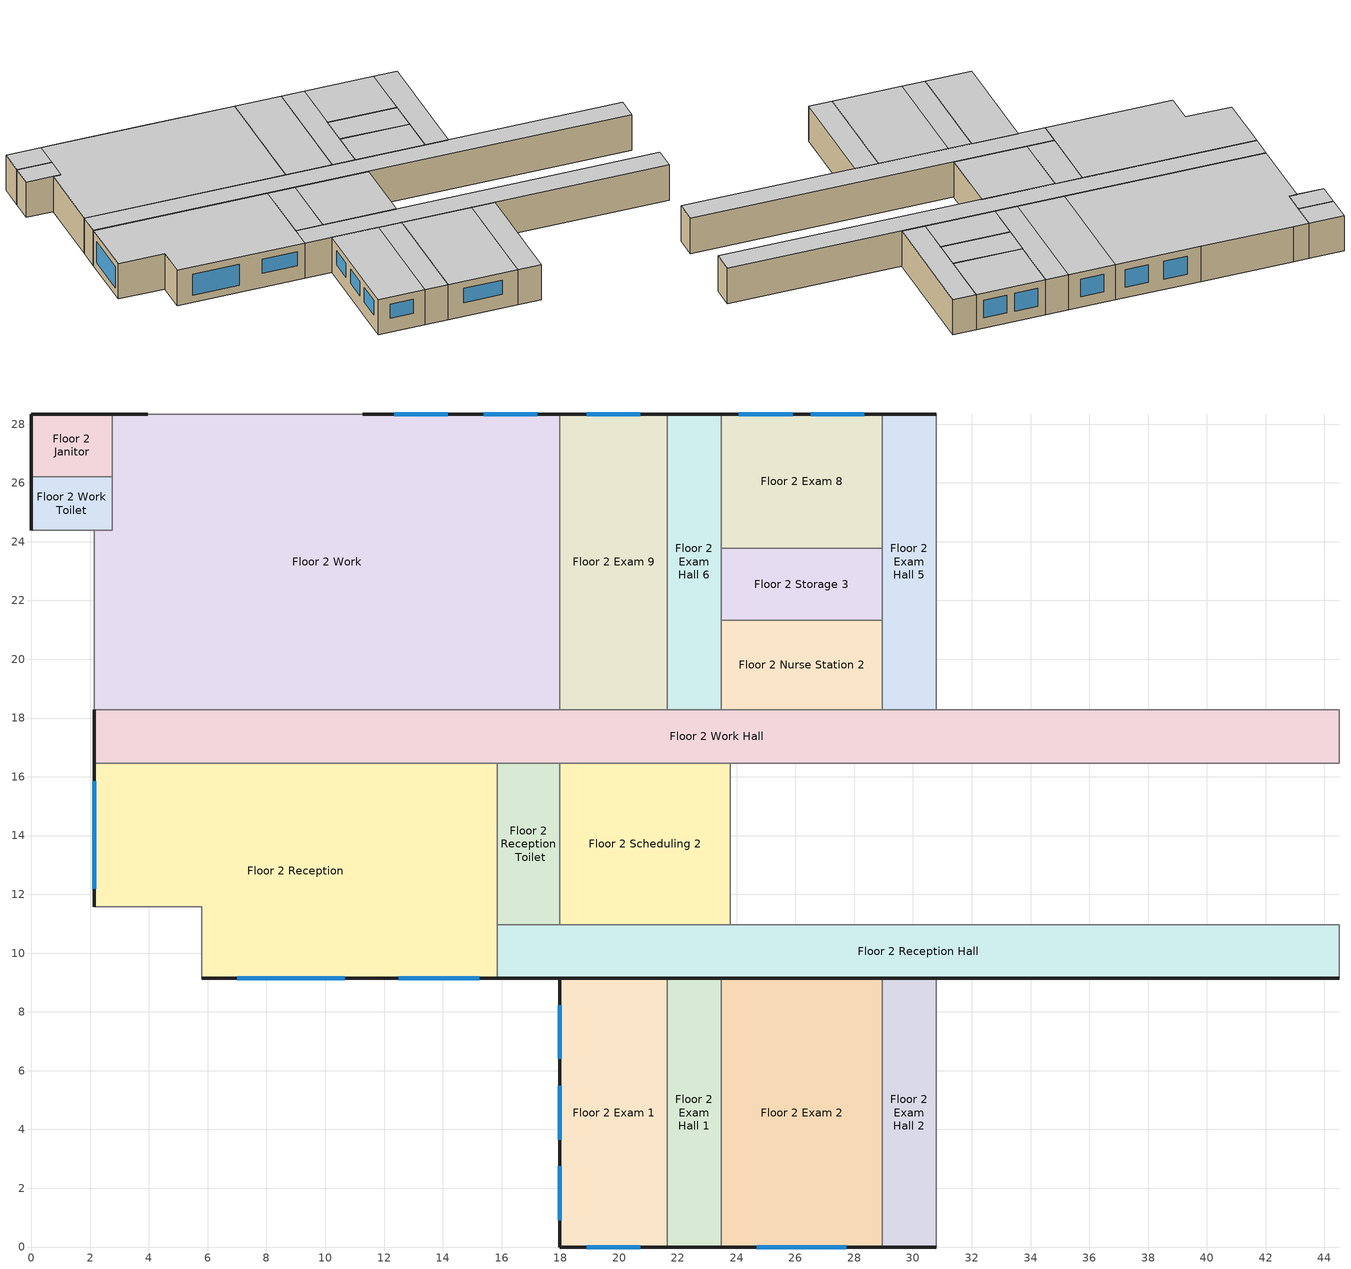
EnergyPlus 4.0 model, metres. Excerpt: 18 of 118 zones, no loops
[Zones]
Floor 2 Exam 1
 floor adiabatic (INT-FLOOR-TOPSIDE): 17.98,9.14 21.64,9.14 21.64,0 17.98,0 z3.05
 wall outside (ext-walls-steelframe-nonres): 17.98,9.14 17.98,0 21.64,0 z3.05:6.1
 wall adiabatic (int-walls): 21.64,0 21.64,9.14 17.98,9.14 z3.05:6.1
 window (window-nonres-fixed): 17.98,2.74 17.98,0.91 / 17.98,8.23 17.98,6.4 / 17.98,5.49 17.98,3.66 / 18.9,0 20.73,0 z4.27:5.49
 ceiling adiabatic (INT-FLOOR-UNDERSIDE): 21.64,0 21.64,9.14 17.98,9.14 17.98,0 z6.1
Floor 2 Reception Toilet
 floor adiabatic (INT-FLOOR-TOPSIDE): 17.98,16.46 17.98,10.97 15.85,10.97 15.85,16.46 z3.05
 wall adiabatic (int-walls): 17.98,10.97 17.98,16.46 15.85,16.46 15.85,10.97 17.98,10.97 z3.05:6.1
 ceiling adiabatic (INT-FLOOR-UNDERSIDE): 15.85,16.46 15.85,10.97 17.98,10.97 17.98,16.46 z6.1
Floor 2 Exam Hall 5
 floor adiabatic (INT-FLOOR-TOPSIDE): 28.96,18.29 28.96,28.35 30.78,28.35 30.78,18.29 z3.05
 wall outside (ext-walls-steelframe-nonres): 30.78,28.35 28.96,28.35 z3.05:6.1
 wall adiabatic (int-walls): 28.96,28.35 28.96,18.29 30.78,18.29 30.78,28.35 z3.05:6.1
 ceiling adiabatic (INT-FLOOR-UNDERSIDE): 28.96,18.29 30.78,18.29 30.78,28.35 28.96,28.35 z6.1
Floor 2 Work Hall
 floor adiabatic (INT-FLOOR-TOPSIDE): 2.13,16.46 2.13,18.29 44.5,18.29 44.5,16.46 z3.05
 wall outside (ext-walls-steelframe-nonres): 2.13,18.29 2.13,16.46 z3.05:6.1
 wall adiabatic (int-walls): 2.13,16.46 44.5,16.46 44.5,18.29 2.13,18.29 z3.05:6.1
 ceiling adiabatic (INT-FLOOR-UNDERSIDE): 44.5,16.46 44.5,18.29 2.13,18.29 2.13,16.46 z6.1
Floor 2 Storage 3
 floor adiabatic (INT-FLOOR-TOPSIDE): 28.96,21.34 23.47,21.34 23.47,23.77 28.96,23.77 z3.05
 wall adiabatic (int-walls): 23.47,21.34 28.96,21.34 28.96,23.77 23.47,23.77 23.47,21.34 z3.05:6.1
 ceiling adiabatic (INT-FLOOR-UNDERSIDE): 23.47,21.34 28.96,21.34 28.96,23.77 23.47,23.77 z6.1
Floor 2 Reception
 floor adiabatic (INT-FLOOR-TOPSIDE): 2.13,16.46 15.85,16.46 15.85,9.14 5.79,9.14 5.79,11.58 2.13,11.58 z3.05
 wall outside (ext-walls-steelframe-nonres): 5.79,9.14 15.85,9.14 / 2.13,16.46 2.13,11.58 z3.05:6.1
 wall adiabatic (int-walls): 15.85,9.14 15.85,16.46 2.13,16.46 z3.05:6.1
 wall to SW Stair (int-walls): 2.13,11.58 5.79,11.58 5.79,9.14 z3.05:6.1
 window (window-nonres-fixed): 2.13,15.85 2.13,12.19 / 7.01,9.14 10.67,9.14 z3.66:5.49; 12.5,9.14 15.24,9.14 z4.27:5.49
 ceiling adiabatic (INT-FLOOR-UNDERSIDE): 2.13,16.46 2.13,11.58 5.79,11.58 5.79,9.14 15.85,9.14 15.85,16.46 z6.1
Floor 2 Reception Hall
 floor adiabatic (INT-FLOOR-TOPSIDE): 15.85,10.97 44.5,10.97 44.5,9.14 15.85,9.14 z3.05
 wall outside (ext-walls-steelframe-nonres): 15.85,9.14 44.5,9.14 z3.05:6.1
 wall adiabatic (int-walls): 44.5,9.14 44.5,10.97 15.85,10.97 15.85,9.14 z3.05:6.1
 ceiling adiabatic (INT-FLOOR-UNDERSIDE): 15.85,9.14 44.5,9.14 44.5,10.97 15.85,10.97 z6.1
Floor 2 Exam 9
 floor adiabatic (INT-FLOOR-TOPSIDE): 17.98,28.35 21.64,28.35 21.64,18.29 17.98,18.29 z3.05
 wall outside (ext-walls-steelframe-nonres): 21.64,28.35 17.98,28.35 z3.05:6.1
 wall adiabatic (int-walls): 17.98,28.35 17.98,18.29 21.64,18.29 21.64,28.35 z3.05:6.1
 window (window-nonres-fixed): 20.73,28.35 18.9,28.35 z3.96:5.49
 ceiling adiabatic (INT-FLOOR-UNDERSIDE): 17.98,28.35 17.98,18.29 21.64,18.29 21.64,28.35 z6.1
Floor 2 Exam 2
 floor adiabatic (INT-FLOOR-TOPSIDE): 23.47,9.14 28.96,9.14 28.96,0 23.47,0 z3.05
 wall outside (ext-walls-steelframe-nonres): 23.47,0 28.96,0 z3.05:6.1
 wall adiabatic (int-walls): 28.96,0 28.96,9.14 23.47,9.14 23.47,0 z3.05:6.1
 window (window-nonres-fixed): 24.69,0 27.74,0 z4.27:5.49
 ceiling adiabatic (INT-FLOOR-UNDERSIDE): 28.96,0 28.96,9.14 23.47,9.14 23.47,0 z6.1
Floor 2 Exam Hall 2
 floor adiabatic (INT-FLOOR-TOPSIDE): 28.96,0 28.96,9.14 30.78,9.14 30.78,0 z3.05
 wall outside (ext-walls-steelframe-nonres): 28.96,0 30.78,0 z3.05:6.1
 wall adiabatic (int-walls): 30.78,0 30.78,9.14 28.96,9.14 28.96,0 z3.05:6.1
 ceiling adiabatic (INT-FLOOR-UNDERSIDE): 30.78,9.14 28.96,9.14 28.96,0 30.78,0 z6.1
Floor 2 Nurse Station 2
 floor adiabatic (INT-FLOOR-TOPSIDE): 28.96,21.34 28.96,18.29 23.47,18.29 23.47,21.34 z3.05
 wall adiabatic (int-walls): 28.96,18.29 28.96,21.34 23.47,21.34 23.47,18.29 28.96,18.29 z3.05:6.1
 ceiling adiabatic (INT-FLOOR-UNDERSIDE): 28.96,21.34 23.47,21.34 23.47,18.29 28.96,18.29 z6.1
Floor 2 Exam Hall 1
 floor adiabatic (INT-FLOOR-TOPSIDE): 21.64,9.14 23.47,9.14 23.47,0 21.64,0 z3.05
 wall outside (ext-walls-steelframe-nonres): 21.64,0 23.47,0 z3.05:6.1
 wall adiabatic (int-walls): 23.47,0 23.47,9.14 21.64,9.14 21.64,0 z3.05:6.1
 ceiling adiabatic (INT-FLOOR-UNDERSIDE): 23.47,9.14 21.64,9.14 21.64,0 23.47,0 z6.1
Floor 2 Work Toilet
 floor adiabatic (INT-FLOOR-TOPSIDE): 0,24.38 0,26.21 2.74,26.21 2.74,24.38 z3.05
 wall outside (ext-walls-steelframe-nonres): 0,26.21 0,24.38 z3.05:6.1
 wall to NW Elevator (int-walls): 0,24.38 2.13,24.38 z3.05:6.1
 wall adiabatic (int-walls): 2.13,24.38 2.74,24.38 2.74,26.21 0,26.21 z3.05:6.1
 ceiling adiabatic (INT-FLOOR-UNDERSIDE): 0,24.38 2.74,24.38 2.74,26.21 0,26.21 z6.1
Floor 2 Janitor
 floor adiabatic (INT-FLOOR-TOPSIDE): 0,26.21 0,28.35 2.74,28.35 2.74,26.21 z3.05
 wall outside (ext-walls-steelframe-nonres): 2.74,28.35 0,28.35 0,26.21 z3.05:6.1
 wall adiabatic (int-walls): 0,26.21 2.74,26.21 2.74,28.35 z3.05:6.1
 ceiling adiabatic (INT-FLOOR-UNDERSIDE): 0,28.35 0,26.21 2.74,26.21 2.74,28.35 z6.1
Floor 2 Work
 floor adiabatic (INT-FLOOR-TOPSIDE): 17.98,28.35 17.98,18.29 2.13,18.29 2.13,24.38 2.74,24.38 2.74,28.35 z3.05
 wall outside (ext-walls-steelframe-nonres): 17.98,28.35 11.28,28.35 / 3.96,28.35 2.74,28.35 z3.05:6.1
 wall adiabatic (int-walls): 2.74,28.35 2.74,24.38 2.13,24.38 / 2.13,18.29 17.98,18.29 17.98,28.35 z3.05:6.1
 wall to NW Elevator (int-walls): 2.13,24.38 2.13,18.29 z3.05:6.1
 wall to NW Stair (int-walls): 11.28,28.35 3.96,28.35 z3.05:6.1
 window (window-nonres-fixed): 17.22,28.35 15.39,28.35 / 14.17,28.35 12.34,28.35 z3.96:5.49
 ceiling adiabatic (INT-FLOOR-UNDERSIDE): 2.13,18.29 17.98,18.29 17.98,28.35 2.74,28.35 2.74,24.38 2.13,24.38 z6.1
Floor 2 Scheduling 2
 floor adiabatic (INT-FLOOR-TOPSIDE): 17.98,16.46 23.77,16.46 23.77,10.97 17.98,10.97 z3.05
 wall adiabatic (int-walls): 17.98,16.46 17.98,10.97 23.77,10.97 23.77,16.46 17.98,16.46 z3.05:6.1
 ceiling adiabatic (INT-FLOOR-UNDERSIDE): 17.98,10.97 23.77,10.97 23.77,16.46 17.98,16.46 z6.1
Floor 2 Exam Hall 6
 floor adiabatic (INT-FLOOR-TOPSIDE): 21.64,28.35 23.47,28.35 23.47,18.29 21.64,18.29 z3.05
 wall outside (ext-walls-steelframe-nonres): 23.47,28.35 21.64,28.35 z3.05:6.1
 wall adiabatic (int-walls): 21.64,28.35 21.64,18.29 23.47,18.29 23.47,28.35 z3.05:6.1
 ceiling adiabatic (INT-FLOOR-UNDERSIDE): 23.47,28.35 21.64,28.35 21.64,18.29 23.47,18.29 z6.1
Floor 2 Exam 8
 floor adiabatic (INT-FLOOR-TOPSIDE): 28.96,28.35 28.96,23.77 23.47,23.77 23.47,28.35 z3.05
 wall outside (ext-walls-steelframe-nonres): 28.96,28.35 23.47,28.35 z3.05:6.1
 wall adiabatic (int-walls): 23.47,28.35 23.47,23.77 28.96,23.77 28.96,28.35 z3.05:6.1
 window (window-nonres-fixed): 25.91,28.35 24.08,28.35 / 28.35,28.35 26.52,28.35 z3.96:5.49
 ceiling adiabatic (INT-FLOOR-UNDERSIDE): 28.96,23.77 28.96,28.35 23.47,28.35 23.47,23.77 z6.1
[Site:Location]
USA MN-DULUTH: Latitude {deg}=46.82; Longitude {deg}=-92.17; Time Zone {hr}=-6; Elevation {m}=432
[SizingPeriod:DesignDay] Barometric Pressure {Pa}=96242; Rain {0-no,1-yes}=0; Snow on ground {0-no,1-yes}=0; Day of Month=21; Daylight Savings Time Indicator=0; Humidity Indicating Type=WetBulb
Name | Maximum Dry-Bulb Temperature {C} | Daily Temp Range {C} | Humidity Indicating Conditions at Maximum Dry-Bulb | Wind Speed {m/s} design conditions vs. traditional 6.71 m/s (15 mph) | Wind Direction {Degrees; N=0, S=180} | Clearness {0.0 to 1.1} | Month | Day Type | Wind Speed {m/s} design conditions vs. traditional 3.35 m/s (7mph)
DULUTH Ann Htg 99.6% Condns DB | -29 | 0 | -29 | 4.3 | 310 | 0 | 1 | WinterDesignDay
DULUTH Ann Clg .4% Condns WB=>MDB | 27.2 | 10.9 | 22.3 |  | 230 | 1 | 7 | SummerDesignDay | 5.2
[Site:GroundTemperature:BuildingSurface]
19.18, 19.14, 19.229, 19.325, 19.396, 19.767, 20.94, 20.468, 19.761, 19.556, 19.433, 19.279
[Site:WaterMainsTemperature]
Calculation Method=CORRELATION; Annual Average Outdoor Air Temperature {C}=3.12; Maximum Difference In Monthly Average Outdoor Air Temperatures {deltaC}=31.7
[Building]
Benchmark Outpatient Post-1980 V1.2_4.0: North Axis=0; Terrain=City; Loads Convergence Tolerance Value=0.04; Temperature Convergence Tolerance Value=0.2; Solar Distribution=FullInteriorAndExterior; Maximum Number of Warmup Days=25
[Construction]
ext-walls-steelframe-nonres: Wood Siding, Steel Frame NonRes Wall Insulation, 1/2IN Gypsum
int-walls: 1/2IN Gypsum, 1/2IN Gypsum
INT-FLOOR-TOPSIDE: MAT-CC05 4 HW CONCRETE, CP02 CARPET PAD
INT-FLOOR-UNDERSIDE: CP02 CARPET PAD, MAT-CC05 4 HW CONCRETE
window-nonres-fixed: ExistingBuildingNonRes Fixed Assembly Window
InteriorFurnishings: Std Wood 6inch
[Material] Thermal Absorptance=0.9
Name | Roughness | Thickness {m} | Conductivity {W/m-K} | Density {kg/m3} | Specific Heat {J/kg-K} | Solar Absorptance | Visible Absorptance
Steel Frame NonRes Wall Insulation | MediumRough | 0.13311 | 0.049 | 265 | 836.8 | 0.7 | 0.7
Wood Siding | MediumSmooth | 0.01 | 0.11 | 544.62 | 1210 | 0.78 | 0.78
1/2IN Gypsum | Smooth | 0.0127 | 0.16 | 784.9 | 830 | 0.92 | 0.92
MAT-CC05 4 HW CONCRETE | Rough | 0.1016 | 1.311 | 2240 | 836.8 | 0.7 | 0.7
Std Wood 6inch | MediumSmooth | 0.15 | 0.12 | 540 | 1210 | 0.7 | 0.7
[Material:NoMass]
CP02 CARPET PAD: Roughness=VeryRough; Thermal Resistance {(m2-K)/W}=0.2165; Thermal Absorptance=0.9; Solar Absorptance=0.7; Visible Absorptance=0.8
[WindowMaterial:SimpleGlazingSystem]
ExistingBuildingNonRes Fixed Assembly Window: U-Factor=2.95256; Solar Heat Gain Coefficient=0.49
[Zone] Type=1; Multiplier=1; Ceiling Height=-9999; Part of Total Floor Area=Yes
Name | Volume
Floor 2 Exam 1 | 101.941
Floor 2 Exam 2 | 152.911
Floor 2 Exam 8 | 76.4555
Floor 2 Exam 9 | 112.135
Floor 2 Exam Hall 1; Floor 2 Exam Hall 2; Floor 2 Nurse Station 2 | 50.9703
Floor 2 Exam Hall 5; Floor 2 Exam Hall 6 | 56.0674
Floor 2 Janitor | 17.8396
Floor 2 Reception | 278.638
Floor 2 Reception Hall | 159.707
Floor 2 Reception Toilet | 35.6792
Floor 2 Scheduling 2 | 96.8436
Floor 2 Storage 3 | 40.7763
Floor 2 Work | 478.555
Floor 2 Work Hall | 236.162
Floor 2 Work Toilet | 15.2911
[People] Schedule=BLDG_OCC_SCH; Number of People Calculation Method=Area/person; Fraction Radiant=0.3; User Specified Sensible Fraction=AUTOCALCULATE; Activity Level Schedule=ACTIVITY_SCH; Enable ASHRAE 55 Comfort Warnings=No; MRT Calculation=ZoneAveraged; Work Efficiency Schedule=WORK_EFF_SCH; Clothing Schedule=CLOTHING_SCH; Air Velocity Schedule=AIR_VELO_SCH; Thermal Comfort Report=FANGER
Name | Zone | Zone Area per Person
Floor 2 Exam 1 People | Floor 2 Exam 1 | 5
Floor 2 Exam 2 People | Floor 2 Exam 2 | 5
Floor 2 Exam 8 People | Floor 2 Exam 8 | 5
Floor 2 Exam 9 People | Floor 2 Exam 9 | 5
Floor 2 Nurse Station 2 People | Floor 2 Nurse Station 2 | 5
Floor 2 Reception People | Floor 2 Reception | 3.33
Floor 2 Scheduling 2 People | Floor 2 Scheduling 2 | 20
Floor 2 Work People | Floor 2 Work | 20
[Lights] Schedule=BLDG_LIGHT_SCH; Design Level Calculation Method=Watts/Area; Return Air Fraction=0; Fraction Radiant=0.7; Fraction Visible=0.2; Fraction Replaceable=1; Return Air Fraction is Calculated from Plenum Temperature=No
Name | Zone | Watts per Zone Area {W/m2}
Floor 2 Exam 1_Lights | Floor 2 Exam 1 | 17.2
Floor 2 Exam 2_Lights | Floor 2 Exam 2 | 17.2
Floor 2 Exam 8_Lights | Floor 2 Exam 8 | 17.2
Floor 2 Exam 9_Lights | Floor 2 Exam 9 | 17.2
Floor 2 Exam Hall 1_Lights | Floor 2 Exam Hall 1 | 8.61
Floor 2 Exam Hall 2_Lights | Floor 2 Exam Hall 2 | 8.61
Floor 2 Exam Hall 5_Lights | Floor 2 Exam Hall 5 | 8.61
Floor 2 Exam Hall 6_Lights | Floor 2 Exam Hall 6 | 8.61
Floor 2 Janitor_Lights | Floor 2 Janitor | 10.8
Floor 2 Nurse Station 2_Lights | Floor 2 Nurse Station 2 | 22.6
Floor 2 Reception Hall_Lights | Floor 2 Reception Hall | 8.61
Floor 2 Reception Toilet_Lights | Floor 2 Reception Toilet | 8.61
Floor 2 Reception_Lights | Floor 2 Reception | 10.8
Floor 2 Scheduling 2_Lights | Floor 2 Scheduling 2 | 19.4
Floor 2 Storage 3_Lights | Floor 2 Storage 3 | 10.8
Floor 2 Work Hall_Lights | Floor 2 Work Hall | 8.61
Floor 2 Work Toilet_Lights | Floor 2 Work Toilet | 8.61
Floor 2 Work_Lights | Floor 2 Work | 19.4
[ElectricEquipment] Schedule=BLDG_EQUIP_SCH; Design Level Calculation Method=Watts/Area; Fraction Latent=0; Fraction Radiant=0.5; Fraction Lost=0
Name | Zone | Watts per Zone Floor Area {W/m2}
Floor 2 Exam 1_PlugMisc_Equip | Floor 2 Exam 1 | 11.84
Floor 2 Exam 2_PlugMisc_Equip | Floor 2 Exam 2 | 11.84
Floor 2 Exam 8_PlugMisc_Equip | Floor 2 Exam 8 | 11.84
Floor 2 Exam 9_PlugMisc_Equip | Floor 2 Exam 9 | 11.84
Floor 2 Exam Hall 1_PlugMisc_Equip | Floor 2 Exam Hall 1 | 4.31
Floor 2 Exam Hall 2_PlugMisc_Equip | Floor 2 Exam Hall 2 | 4.31
Floor 2 Exam Hall 5_PlugMisc_Equip | Floor 2 Exam Hall 5 | 4.31
Floor 2 Exam Hall 6_PlugMisc_Equip | Floor 2 Exam Hall 6 | 4.31
Floor 2 Janitor_PlugMisc_Equip | Floor 2 Janitor | 1.08
Floor 2 Nurse Station 2_PlugMisc_Equip | Floor 2 Nurse Station 2 | 21.53
Floor 2 Reception Hall_PlugMisc_Equip | Floor 2 Reception Hall | 4.31
Floor 2 Reception Toilet_PlugMisc_Equip | Floor 2 Reception Toilet | 4.31
Floor 2 Reception_PlugMisc_Equip | Floor 2 Reception | 11.84
Floor 2 Scheduling 2_PlugMisc_Equip | Floor 2 Scheduling 2 | 11.84
Floor 2 Storage 3_PlugMisc_Equip | Floor 2 Storage 3 | 1.08
Floor 2 Work Hall_PlugMisc_Equip | Floor 2 Work Hall | 4.31
Floor 2 Work Toilet_PlugMisc_Equip | Floor 2 Work Toilet | 4.31
Floor 2 Work_PlugMisc_Equip | Floor 2 Work | 11.84
[Exterior:Lights]
Exterior Facade Lighting: Schedule=ALWAYS_ON; Design Level=2025; Control Option=AstronomicalClock
[ZoneInfiltration:DesignFlowRate] Schedule=INFIL_SCH; Design Volume Flow Rate Calculation Method=Flow/ExteriorWallArea; Flow per Exterior Surface Area {m3/s/m2}=0.001133; Constant Term Coefficient=1; Temperature Term Coefficient=0; Velocity Term Coefficient=0; Velocity Squared Term Coefficient=0
Name | Zone
Floor 2 Exam 1_Infiltration | Floor 2 Exam 1
Floor 2 Exam 2_Infiltration | Floor 2 Exam 2
Floor 2 Exam 8_Infiltration | Floor 2 Exam 8
Floor 2 Exam 9_Infiltration | Floor 2 Exam 9
Floor 2 Janitor_Infiltration | Floor 2 Janitor
Floor 2 Reception_Infiltration | Floor 2 Reception
Floor 2 Work Toilet_Infiltration | Floor 2 Work Toilet
Floor 2 Work_Infiltration | Floor 2 Work
[InternalMass] Construction=InteriorFurnishings
Name | Zone | Surface Area
Floor 2 Exam 1 Internal Mass | Floor 2 Exam 1 | 66.8902
Floor 2 Exam 2 Internal Mass | Floor 2 Exam 2 | 100.3353
Floor 2 Exam 8 Internal Mass | Floor 2 Exam 8 | 50.1676
Floor 2 Exam 9 Internal Mass | Floor 2 Exam 9 | 73.5792
Floor 2 Exam Hall 1 Internal Mass | Floor 2 Exam Hall 1 | 33.4451
Floor 2 Exam Hall 2 Internal Mass | Floor 2 Exam Hall 2 | 33.4451
Floor 2 Exam Hall 5 Internal Mass | Floor 2 Exam Hall 5 | 36.7896
Floor 2 Exam Hall 6 Internal Mass | Floor 2 Exam Hall 6 | 36.7896
Floor 2 Janitor Internal Mass | Floor 2 Janitor | 11.7058
Floor 2 Nurse Station 2 Internal Mass | Floor 2 Nurse Station 2 | 33.4451
Floor 2 Reception Hall Internal Mass | Floor 2 Reception Hall | 104.7946
Floor 2 Reception Internal Mass | Floor 2 Reception | 182.8332
Floor 2 Reception Toilet Internal Mass | Floor 2 Reception Toilet | 23.4116
Floor 2 Scheduling 2 Internal Mass | Floor 2 Scheduling 2 | 63.5457
Floor 2 Storage 3 Internal Mass | Floor 2 Storage 3 | 26.7561
Floor 2 Work Hall Internal Mass | Floor 2 Work Hall | 154.9623
Floor 2 Work Internal Mass | Floor 2 Work | 314.0123
Floor 2 Work Toilet Internal Mass | Floor 2 Work Toilet | 10.0335
[Schedule:Compact]
ALWAYS_ON: Through: 12/31, For: AllDays, Until: 24:00, 1
BLDG_EQUIP_SCH: Fraction, Through: 12/31, For: Weekdays, Until: 04:00, 0.3, Until: 06:00, 0.5, Until: 18:00, 1, Until: 20:00, 0.5, Until: 24:00, 0.3, For: SummerDesignDay, Until: 04:00, 0.3, Until: 06:00, 0.5, Until: 18:00, 1, Until: 20:00, 0.5, Until: 24:00, 0.3, For: Saturday, Until: 07:00, 0.3, Until: 09:00, 0.5, Until: 15:00, 0.8, Until: 20:00, 0.5, Until: 24:00, 0.3, For: Sunday Holidays WinterDesignDay AllOtherDays, Until: 08:00, 0.3, Until: 17:00, 0.5, Until: 24:00, 0.3
BLDG_LIGHT_SCH: Fraction, Through: 12/31, For: Weekdays, Until: 04:00, 0.1, Until: 06:00, 0.3, Until: 07:00, 0.6, Until: 18:00, 0.9, Until: 20:00, 0.6, Until: 22:00, 0.3, Until: 24:00, 0.1, For: SummerDesignDay, Until: 04:00, 0.1, Until: 06:00, 0.3, Until: 07:00, 0.6, Until: 18:00, 0.9, Until: 20:00, 0.6, Until: 22:00, 0.3, Until: 24:00, 0.1, For: Saturday, Until: 07:00, 0.1, Until: 09:00, 0.3, Until: 15:00, 0.4, Until: 20:00, 0.3, Until: 24:00, 0.1, For: Sunday Holidays WinterDesignDay AllOtherDays, Until: 08:00, 0.05, Until: 17:00, 0.1, Until: 24:00, 0.05
BLDG_OCC_SCH: Fraction, Through: 12/31, For: Weekdays, Until: 04:00, 0.05, Until: 06:00, 0.2, Until: 07:00, 0.5, Until: 18:00, 0.9, Until: 20:00, 0.5, Until: 22:00, 0.2, Until: 24:00, 0.05, For: SummerDesignDay, Until: 04:00, 0.05, Until: 06:00, 0.2, Until: 07:00, 0.5, Until: 18:00, 0.9, Until: 20:00, 0.5, Until: 22:00, 0.2, Until: 24:00, 0.05, For: Saturday, Until: 07:00, 0.05, Until: 09:00, 0.2, Until: 15:00, 0.3, Until: 20:00, 0.2, Until: 24:00, 0.05, For: Sunday Holidays WinterDesignDay AllOtherDays, Until: 08:00, 0, Until: 17:00, 0.05, Until: 24:00, 0
CLOTHING_SCH: Any Number, Through: 04/30, For: AllDays, Until: 24:00, 1, Through: 09/30, For: AllDays, Until: 24:00, 0.5, Through: 12/31, For: AllDays, Until: 24:00, 1
WORK_EFF_SCH: Fraction, Through: 12/31, For: AllDays, Until: 24:00, 0
AIR_VELO_SCH: Any Number, Through: 12/31, For: AllDays, Until: 24:00, 0.2
ACTIVITY_SCH: Any Number, Through: 12/31, For: AllDays, Until: 24:00, 120
INFIL_SCH: Fraction, Through: 12/31, For: Weekdays, Until: 24:00, 0.5, For: Saturday, Until: 24:00, 0.5, For: SummerDesignDay WinterDesignDay, Until: 24:00, 1, For: Sunday Holidays AllOtherDays, Until: 24:00, 0.5
